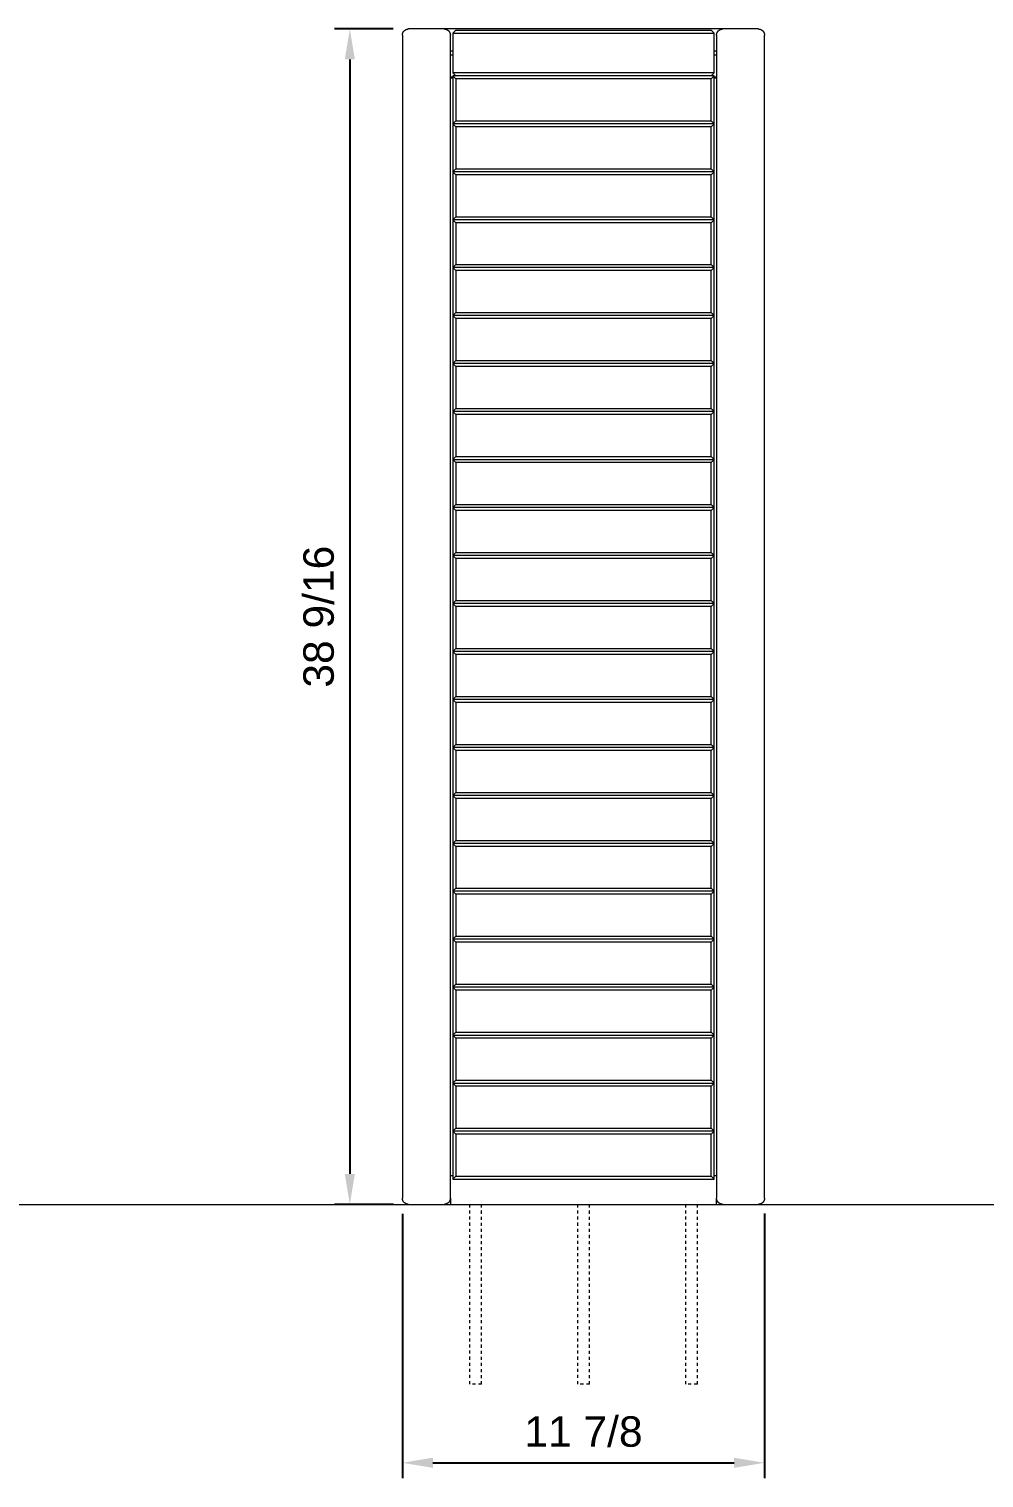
# Model space of a CAD drawing. Header units: inches. Extents: x -1 to 137, y -3 to 81.
# Drawn here: x 30.05 to 61.41, y 29.53 to 77.1 of the extents above; entities that cross this region are included whole.
import ezdxf

# ---------------------------------------------------------------- set-up
doc = ezdxf.new("R2010")
doc.units = ezdxf.units.IN
doc.header["$PDSIZE"] = -1
doc.linetypes.add('HIDDEN', pattern=[1.905, 1.27, -0.635])
for name, color, linetype, lineweight in [('ZANO_R', 7, 'Continuous', 0), ('ZANO_R_przerywana', 250, 'HIDDEN', 0), ('ZANO_W', 1, 'Continuous', 0)]:
    doc.layers.add(name, color=color, linetype=linetype, lineweight=lineweight)
doc.styles.get("Standard").update_dxf_attribs({"font": 'ARIALUNI.TTF'})
doc.dimstyles.new('amerykanie', dxfattribs={"dimtxt": 50, "dimasz": 50, "dimexe": 0.5, "dimexo": 0.5, "dimgap": 1, "dimtad": 1, "dimdec": 0, "dimzin": 0, "dimlunit": 5, "dimtxsty": 'Standard', "dimcen": 0.09, "dimclrd": 1, "dimclre": 1, "dimclrt": 1, "dimazin": 0, "dimtfac": 1, "dimtdec": 0, "dimtmove": 0, "dimatfit": 3, "dimfxl": 1, "dimtzin": 0, "dimarcsym": 1})

# ---------------------------------------------------------------- blocks, each defined once
blk = doc.blocks.new('*D367')
at = {"layer": 'Defpoints', "color": 0}
for p in [(42.505, 77.1), (40.585, 38.515), (42.516, 38.515)]:
    blk.add_point(p, dxfattribs=at)
at = {"layer": 'ZANO_W', "color": 1, "lineweight": -2}
for p, q in [((42.005, 77.1), (40.085, 77.1)), ((40.585, 76.1), (40.585, 39.515)), ((42.016, 38.515), (40.085, 38.515))]:
    blk.add_line(p, q, dxfattribs=at)
at = {"layer": 'ZANO_W', "color": 1}
for points in [[(40.751, 76.1), (40.418, 76.1), (40.585, 77.1)], [(40.418, 39.515), (40.751, 39.515), (40.585, 38.515)]]:
    blk.add_solid(points, dxfattribs=at)
at = {"layer": 'ZANO_W', "color": 1, "insert": (39.565, 57.807), "char_height": 1, "attachment_point": 5, "rotation": 90}
blk.add_mtext('38 9/16', dxfattribs=at)
blk = doc.blocks.new('*D376')
at = {"layer": 'Defpoints', "color": 0}
for p in [(42.311, 38.706), (54.201, 38.713), (54.201, 30.031)]:
    blk.add_point(p, dxfattribs=at)
at = {"layer": 'ZANO_R', "color": 1, "lineweight": -2}
for p, q in [((42.311, 38.206), (42.311, 29.531)), ((54.201, 38.213), (54.201, 29.531)), ((43.311, 30.031), (53.201, 30.031))]:
    blk.add_line(p, q, dxfattribs=at)
at = {"layer": 'ZANO_R', "color": 1}
for points in [[(43.311, 30.197), (43.311, 29.864), (42.311, 30.031)], [(53.201, 29.864), (53.201, 30.197), (54.201, 30.031)]]:
    blk.add_solid(points, dxfattribs=at)
at = {"layer": 'ZANO_R', "color": 1, "insert": (48.256, 31.05), "char_height": 1, "attachment_point": 5}
blk.add_mtext('11 7/8', dxfattribs=at)

msp = doc.modelspace()

# ---------------------------------------------------------------- linework, layer by layer
at = {"layer": 'ZANO_R'}
for p, q in [((42.39194, 77.05855), (42.39758, 77.06268)), ((42.39758, 77.06268), (42.40336, 77.06662)), ((42.40336, 77.06662), (42.40927, 77.07035)), ((42.40927, 77.07035), (42.4153, 77.07388)), ((42.4153, 77.07388), (42.42146, 77.0772)), ((42.42146, 77.0772), (42.42772, 77.08031)), ((42.42772, 77.08031), (42.43408, 77.08321)), ((42.43408, 77.08321), (42.44054, 77.08588)), ((42.44054, 77.08588), (42.44709, 77.08834)), ((42.44709, 77.08834), (42.45371, 77.09056)), ((42.45371, 77.09056), (42.46041, 77.09256)), ((42.46041, 77.09256), (42.46717, 77.09434)), ((42.46717, 77.09434), (42.47399, 77.09587)), ((42.47399, 77.09587), (42.48086, 77.09718)), ((42.48086, 77.09718), (42.48777, 77.09825)), ((42.48777, 77.09825), (42.49471, 77.09908)), ((42.49471, 77.09908), (42.50168, 77.09968)), ((42.50168, 77.09968), (42.50866, 77.10004)), ((42.50866, 77.10004), (42.51565, 77.10016)), ((43.68108, 77.10016), (42.51565, 77.10016)), ((43.68108, 77.10016), (43.68807, 77.10004)), ((52.83133, 77.10016), (43.68108, 77.10016)), ((43.68807, 77.10004), (43.69506, 77.09968)), ((43.69506, 77.09968), (43.70202, 77.09908)), ((43.70202, 77.09908), (43.70896, 77.09825)), ((43.70896, 77.09825), (43.71587, 77.09718)), ((43.71587, 77.09718), (43.72274, 77.09587)), ((43.72274, 77.09587), (43.72956, 77.09434)), ((43.72956, 77.09434), (43.73632, 77.09256)), ((43.73632, 77.09256), (43.74302, 77.09056)), ((43.74302, 77.09056), (43.74965, 77.08834)), ((43.74965, 77.08834), (43.75619, 77.08588)), ((43.75619, 77.08588), (43.76265, 77.08321)), ((43.76265, 77.08321), (43.76902, 77.08031)), ((43.76902, 77.08031), (43.77528, 77.0772)), ((43.77528, 77.0772), (43.78143, 77.07388)), ((43.78143, 77.07388), (43.78746, 77.07035)), ((43.78746, 77.07035), (43.79337, 77.06662)), ((43.79337, 77.06662), (43.79915, 77.06268)), ((43.79915, 77.06268), (43.80479, 77.05855)), ((52.70762, 77.05855), (52.71326, 77.06268)), ((52.71326, 77.06268), (52.71904, 77.06662)), ((52.71904, 77.06662), (52.72495, 77.07035)), ((52.72495, 77.07035), (52.73099, 77.07388)), ((52.73099, 77.07388), (52.73714, 77.0772)), ((52.73714, 77.0772), (52.7434, 77.08031)), ((52.7434, 77.08031), (52.74976, 77.08321)), ((52.74976, 77.08321), (52.75622, 77.08588)), ((52.75622, 77.08588), (52.76277, 77.08834)), ((52.76277, 77.08834), (52.7694, 77.09056)), ((52.7694, 77.09056), (52.77609, 77.09256)), ((52.77609, 77.09256), (52.78286, 77.09434)), ((52.78286, 77.09434), (52.78968, 77.09587)), ((52.78968, 77.09587), (52.79654, 77.09718)), ((52.79654, 77.09718), (52.80345, 77.09825)), ((52.80345, 77.09825), (52.81039, 77.09908)), ((52.81039, 77.09908), (52.81736, 77.09968)), ((52.81736, 77.09968), (52.82434, 77.10004)), ((52.82434, 77.10004), (52.83133, 77.10016)), ((53.99677, 77.10016), (52.83133, 77.10016)), ((53.99677, 77.10016), (54.00376, 77.10004)), ((54.00376, 77.10004), (54.01074, 77.09968)), ((54.01074, 77.09968), (54.0177, 77.09908)), ((54.0177, 77.09908), (54.02465, 77.09825)), ((54.02465, 77.09825), (54.03155, 77.09718)), ((54.03155, 77.09718), (54.03842, 77.09587)), ((54.03842, 77.09587), (54.04524, 77.09434)), ((54.04524, 77.09434), (54.05201, 77.09256)), ((54.05201, 77.09256), (54.0587, 77.09056)), ((54.0587, 77.09056), (54.06533, 77.08834)), ((54.06533, 77.08834), (54.07188, 77.08588)), ((54.07188, 77.08588), (54.07834, 77.08321)), ((54.07834, 77.08321), (54.0847, 77.08031)), ((54.0847, 77.08031), (54.09096, 77.0772)), ((54.09096, 77.0772), (54.09711, 77.07388)), ((54.09711, 77.07388), (54.10315, 77.07035)), ((54.10315, 77.07035), (54.10906, 77.06662)), ((54.10906, 77.06662), (54.11484, 77.06268)), ((54.11484, 77.06268), (54.12048, 77.05855)), ((42.31091, 76.89542), (42.31103, 76.90241)), ((42.31091, 76.89542), (42.31091, 38.71952)), ((42.31103, 76.90241), (42.31139, 76.90939)), ((42.31139, 76.90939), (42.31198, 76.91636)), ((42.31198, 76.91636), (42.31282, 76.9233)), ((42.31282, 76.9233), (42.31389, 76.9302)), ((42.31389, 76.9302), (42.31519, 76.93707)), ((42.31519, 76.93707), (42.31673, 76.94389)), ((42.31673, 76.94389), (42.3185, 76.95066)), ((42.3185, 76.95066), (42.3205, 76.95735)), ((42.3205, 76.95735), (42.32273, 76.96398)), ((42.32273, 76.96398), (42.32518, 76.97053)), ((42.32518, 76.97053), (42.32786, 76.97699)), ((42.32786, 76.97699), (42.33075, 76.98335)), ((42.33075, 76.98335), (42.33386, 76.98961)), ((42.33386, 76.98961), (42.33719, 76.99576)), ((42.33719, 76.99576), (42.34072, 77.0018)), ((42.34072, 77.0018), (42.34445, 77.00771)), ((42.34445, 77.00771), (42.34838, 77.01349)), ((42.34838, 77.01349), (42.35251, 77.01913)), ((42.35251, 77.01913), (42.35683, 77.02463)), ((42.35683, 77.02463), (42.36133, 77.02997)), ((42.36133, 77.02997), (42.36602, 77.03516)), ((42.36602, 77.03516), (42.37088, 77.04019)), ((42.37088, 77.04019), (42.3759, 77.04505)), ((42.3759, 77.04505), (42.38109, 77.04973)), ((42.38109, 77.04973), (42.38644, 77.05424)), ((42.38644, 77.05424), (42.39194, 77.05855)), ((43.80479, 77.05855), (43.81029, 77.05424)), ((43.81029, 77.05424), (43.81564, 77.04973)), ((43.81564, 77.04973), (43.82083, 77.04505)), ((43.82083, 77.04505), (43.82586, 77.04019)), ((43.82586, 77.04019), (43.83071, 77.03516)), ((43.83071, 77.03516), (43.8354, 77.02997)), ((43.8354, 77.02997), (43.8399, 77.02463)), ((43.8399, 77.02463), (43.84422, 77.01913)), ((43.84422, 77.01913), (43.84835, 77.01349)), ((43.84835, 77.01349), (43.85228, 77.00771)), ((43.85228, 77.00771), (43.85602, 77.0018)), ((43.85602, 77.0018), (43.85955, 76.99576)), ((43.85955, 76.99576), (43.86287, 76.98961)), ((43.86287, 76.98961), (43.86598, 76.98335)), ((43.86598, 76.98335), (43.86887, 76.97699)), ((43.86887, 76.97699), (43.87155, 76.97053)), ((43.87155, 76.97053), (43.874, 76.96398)), ((43.874, 76.96398), (43.87623, 76.95735)), ((43.87623, 76.95735), (43.87823, 76.95066)), ((43.87823, 76.95066), (43.88, 76.94389)), ((43.88, 76.94389), (43.88154, 76.93707)), ((43.88154, 76.93707), (43.88285, 76.9302)), ((43.88285, 76.9302), (43.88392, 76.9233)), ((43.88392, 76.9233), (43.88475, 76.91636)), ((43.88475, 76.91636), (43.88535, 76.90939)), ((43.88535, 76.90939), (43.8857, 76.90241)), ((43.8857, 76.90241), (43.88582, 76.89542)), ((43.88582, 38.71952), (43.88582, 76.89542)), ((43.96457, 76.96235), (44.063, 77.06078)), ((43.96457, 76.96235), (52.54785, 76.96235)), ((43.96457, 76.96235), (43.96457, 75.66305)), ((44.063, 77.06078), (52.44942, 77.06078)), ((52.44942, 77.06078), (52.54785, 76.96235)), ((52.54785, 75.66305), (52.54785, 76.96235)), ((52.62659, 76.89542), (52.62671, 76.90241)), ((52.62659, 76.89542), (52.62659, 38.71952)), ((52.62671, 76.90241), (52.62707, 76.90939)), ((52.62707, 76.90939), (52.62767, 76.91636)), ((52.62767, 76.91636), (52.6285, 76.9233)), ((52.6285, 76.9233), (52.62957, 76.9302)), ((52.62957, 76.9302), (52.63088, 76.93707)), ((52.63088, 76.93707), (52.63241, 76.94389)), ((52.63241, 76.94389), (52.63419, 76.95066)), ((52.63419, 76.95066), (52.63619, 76.95735)), ((52.63619, 76.95735), (52.63841, 76.96398)), ((52.63841, 76.96398), (52.64087, 76.97053)), ((52.64087, 76.97053), (52.64354, 76.97699)), ((52.64354, 76.97699), (52.64644, 76.98335)), ((52.64644, 76.98335), (52.64955, 76.98961)), ((52.64955, 76.98961), (52.65287, 76.99576)), ((52.65287, 76.99576), (52.6564, 77.0018)), ((52.6564, 77.0018), (52.66013, 77.00771)), ((52.66013, 77.00771), (52.66407, 77.01349)), ((52.66407, 77.01349), (52.66819, 77.01913)), ((52.66819, 77.01913), (52.67251, 77.02463)), ((52.67251, 77.02463), (52.67702, 77.02997)), ((52.67702, 77.02997), (52.6817, 77.03516)), ((52.6817, 77.03516), (52.68656, 77.04019)), ((52.68656, 77.04019), (52.69159, 77.04505)), ((52.69159, 77.04505), (52.69678, 77.04973)), ((52.69678, 77.04973), (52.70212, 77.05424)), ((52.70212, 77.05424), (52.70762, 77.05855)), ((54.12048, 77.05855), (54.12598, 77.05424)), ((54.12598, 77.05424), (54.13132, 77.04973)), ((54.13132, 77.04973), (54.13651, 77.04505)), ((54.13651, 77.04505), (54.14154, 77.04019)), ((54.14154, 77.04019), (54.1464, 77.03516)), ((54.1464, 77.03516), (54.15108, 77.02997)), ((54.15108, 77.02997), (54.15559, 77.02463)), ((54.15559, 77.02463), (54.1599, 77.01913)), ((54.1599, 77.01913), (54.16403, 77.01349)), ((54.16403, 77.01349), (54.16797, 77.00771)), ((54.16797, 77.00771), (54.1717, 77.0018)), ((54.1717, 77.0018), (54.17523, 76.99576)), ((54.17523, 76.99576), (54.17855, 76.98961)), ((54.17855, 76.98961), (54.18166, 76.98335)), ((54.18166, 76.98335), (54.18456, 76.97699)), ((54.18456, 76.97699), (54.18723, 76.97053)), ((54.18723, 76.97053), (54.18968, 76.96398)), ((54.18968, 76.96398), (54.19191, 76.95735)), ((54.19191, 76.95735), (54.19391, 76.95066)), ((54.19391, 76.95066), (54.19568, 76.94389)), ((54.19568, 76.94389), (54.19722, 76.93707)), ((54.19722, 76.93707), (54.19853, 76.9302)), ((54.19853, 76.9302), (54.1996, 76.9233)), ((54.1996, 76.9233), (54.20043, 76.91636)), ((54.20043, 76.91636), (54.20103, 76.90939)), ((54.20103, 76.90939), (54.20139, 76.90241)), ((54.20139, 76.90241), (54.20151, 76.89542)), ((54.20151, 38.71952), (54.20151, 76.89542)), ((43.96457, 76.37176), (43.88582, 76.37176)), ((43.88582, 76.25364), (43.96457, 76.25364)), ((52.62659, 76.37176), (52.54785, 76.37176)), ((52.54785, 76.25364), (52.62659, 76.25364)), ((44.063, 75.56462), (43.96457, 75.66305)), ((52.54785, 75.66305), (43.96457, 75.66305)), ((52.54785, 75.66305), (52.44942, 75.56462)), ((43.88582, 75.52524), (43.96457, 75.52524)), ((43.96457, 75.48587), (43.88582, 75.48587)), ((43.96457, 75.56462), (44.063, 75.46618)), ((52.54785, 75.56462), (43.96457, 75.56462)), ((43.96457, 75.56462), (43.96457, 73.9897)), ((44.063, 75.46618), (44.063, 74.08813)), ((52.44942, 75.46618), (44.063, 75.46618)), ((52.54785, 75.56462), (52.44942, 75.46618)), ((52.44942, 74.08813), (52.44942, 75.46618)), ((52.54785, 73.9897), (52.54785, 75.56462)), ((52.54785, 75.52524), (52.62659, 75.52524)), ((52.62659, 75.48587), (52.54785, 75.48587)), ((44.063, 74.08813), (43.96457, 73.9897)), ((43.96457, 73.9897), (44.063, 73.89127)), ((52.54785, 73.9897), (43.96457, 73.9897)), ((43.96457, 73.9897), (43.96457, 72.41479)), ((44.063, 74.08813), (52.44942, 74.08813)), ((44.063, 73.89127), (44.063, 72.51322)), ((52.44942, 73.89127), (44.063, 73.89127)), ((52.44942, 74.08813), (52.54785, 73.9897)), ((52.54785, 73.9897), (52.44942, 73.89127)), ((52.44942, 72.51322), (52.44942, 73.89127)), ((52.54785, 72.41479), (52.54785, 73.9897)), ((44.063, 72.51322), (43.96457, 72.41479)), ((43.96457, 72.41479), (44.063, 72.31636)), ((52.54785, 72.41479), (43.96457, 72.41479)), ((43.96457, 72.41479), (43.96457, 70.83988)), ((44.063, 72.51322), (52.44942, 72.51322)), ((44.063, 72.31636), (44.063, 70.93831)), ((52.44942, 72.31636), (44.063, 72.31636)), ((52.44942, 72.51322), (52.54785, 72.41479)), ((52.54785, 72.41479), (52.44942, 72.31636)), ((52.44942, 70.93831), (52.44942, 72.31636)), ((52.54785, 70.83988), (52.54785, 72.41479)), ((44.063, 70.93831), (43.96457, 70.83988)), ((44.063, 70.93831), (52.44942, 70.93831)), ((52.44942, 70.93831), (52.54785, 70.83988)), ((43.96457, 70.83988), (44.063, 70.74144)), ((52.54785, 70.83988), (43.96457, 70.83988)), ((43.96457, 70.83988), (43.96457, 69.26496)), ((44.063, 70.74144), (44.063, 69.36339)), ((52.44942, 70.74144), (44.063, 70.74144)), ((52.54785, 70.83988), (52.44942, 70.74144)), ((52.44942, 69.36339), (52.44942, 70.74144)), ((52.54785, 69.26496), (52.54785, 70.83988)), ((43.96457, 69.26496), (44.063, 69.36339)), ((43.96457, 69.26496), (44.063, 69.16653)), ((52.54785, 69.26496), (43.96457, 69.26496)), ((43.96457, 69.26496), (43.96457, 67.69005)), ((44.063, 69.36339), (52.44942, 69.36339)), ((44.063, 69.16653), (44.063, 67.78848)), ((52.44942, 69.16653), (44.063, 69.16653)), ((52.44942, 69.36339), (52.54785, 69.26496)), ((52.54785, 69.26496), (52.44942, 69.16653)), ((52.44942, 67.78848), (52.44942, 69.16653)), ((52.54785, 67.69005), (52.54785, 69.26496)), ((44.063, 67.78848), (43.96457, 67.69005)), ((43.96457, 67.69005), (44.063, 67.59162)), ((52.54785, 67.69005), (43.96457, 67.69005)), ((43.96457, 67.69005), (43.96457, 66.11514)), ((44.063, 67.78848), (52.44942, 67.78848)), ((44.063, 67.59162), (44.063, 66.21357)), ((52.44942, 67.59162), (44.063, 67.59162)), ((52.44942, 67.78848), (52.54785, 67.69005)), ((52.54785, 67.69005), (52.44942, 67.59162)), ((52.44942, 66.21357), (52.44942, 67.59162)), ((52.54785, 66.11514), (52.54785, 67.69005)), ((44.063, 66.21357), (43.96457, 66.11514)), ((44.063, 66.21357), (52.44942, 66.21357)), ((52.44942, 66.21357), (52.54785, 66.11514)), ((43.96457, 66.11514), (44.063, 66.0167)), ((52.54785, 66.11514), (43.96457, 66.11514)), ((43.96457, 66.11514), (43.96457, 64.54022)), ((44.063, 66.0167), (44.063, 64.63865)), ((52.44942, 66.0167), (44.063, 66.0167)), ((52.54785, 66.11514), (52.44942, 66.0167)), ((52.44942, 64.63865), (52.44942, 66.0167)), ((52.54785, 64.54022), (52.54785, 66.11514)), ((44.063, 64.63865), (43.96457, 64.54022)), ((43.96457, 64.54022), (44.063, 64.44179)), ((52.54785, 64.54022), (43.96457, 64.54022)), ((43.96457, 64.54022), (43.96457, 62.96531)), ((44.063, 64.63865), (52.44942, 64.63865)), ((44.063, 64.44179), (44.063, 63.06374)), ((52.44942, 64.44179), (44.063, 64.44179)), ((52.44942, 64.63865), (52.54785, 64.54022)), ((52.54785, 64.54022), (52.44942, 64.44179)), ((52.44942, 63.06374), (52.44942, 64.44179)), ((52.54785, 62.96531), (52.54785, 64.54022)), ((43.96457, 62.96531), (44.063, 63.06374)), ((43.96457, 62.96531), (44.063, 62.86688)), ((43.96457, 62.96531), (43.96457, 61.39039)), ((43.96457, 62.96531), (52.54785, 62.96531)), ((44.063, 63.06374), (52.44942, 63.06374)), ((44.063, 62.86688), (44.063, 61.48883)), ((52.44942, 62.86688), (44.063, 62.86688)), ((52.44942, 63.06374), (52.54785, 62.96531)), ((52.54785, 62.96531), (52.44942, 62.86688)), ((52.44942, 61.48883), (52.44942, 62.86688)), ((52.54785, 61.39039), (52.54785, 62.96531)), ((44.063, 61.48883), (43.96457, 61.39039)), ((43.96457, 61.39039), (44.063, 61.29196)), ((52.54785, 61.39039), (43.96457, 61.39039)), ((43.96457, 61.39039), (43.96457, 59.81548)), ((44.063, 61.48883), (52.44942, 61.48883)), ((52.44942, 61.48883), (52.54785, 61.39039)), ((52.54785, 61.39039), (52.44942, 61.29196)), ((52.54785, 59.81548), (52.54785, 61.39039)), ((44.063, 61.29196), (44.063, 59.91391)), ((52.44942, 61.29196), (44.063, 61.29196)), ((52.44942, 59.91391), (52.44942, 61.29196)), ((44.063, 59.91391), (43.96457, 59.81548)), ((43.96457, 59.81548), (44.063, 59.71705)), ((52.54785, 59.81548), (43.96457, 59.81548)), ((43.96457, 59.81548), (43.96457, 58.24057)), ((44.063, 59.91391), (52.44942, 59.91391)), ((44.063, 59.71705), (44.063, 58.339)), ((52.44942, 59.71705), (44.063, 59.71705)), ((52.44942, 59.91391), (52.54785, 59.81548)), ((52.54785, 59.81548), (52.44942, 59.71705)), ((52.44942, 58.339), (52.44942, 59.71705)), ((52.54785, 58.24057), (52.54785, 59.81548)), ((44.063, 58.339), (43.96457, 58.24057)), ((43.96457, 58.24057), (44.063, 58.14214)), ((52.54785, 58.24057), (43.96457, 58.24057)), ((43.96457, 58.24057), (43.96457, 56.66565)), ((44.063, 58.339), (52.44942, 58.339)), ((44.063, 58.14214), (44.063, 56.76409)), ((52.44942, 58.14214), (44.063, 58.14214)), ((52.44942, 58.339), (52.54785, 58.24057)), ((52.54785, 58.24057), (52.44942, 58.14214)), ((52.44942, 56.76409), (52.44942, 58.14214)), ((52.54785, 56.66565), (52.54785, 58.24057)), ((43.96457, 56.66565), (44.063, 56.76409)), ((43.96457, 56.66565), (44.063, 56.56722)), ((52.54785, 56.66565), (43.96457, 56.66565)), ((43.96457, 56.66565), (43.96457, 55.09074)), ((44.063, 56.76409), (52.44942, 56.76409)), ((52.44942, 56.76409), (52.54785, 56.66565)), ((52.54785, 56.66565), (52.44942, 56.56722)), ((52.54785, 55.09074), (52.54785, 56.66565)), ((44.063, 56.56722), (44.063, 55.18917)), ((52.44942, 56.56722), (44.063, 56.56722)), ((52.44942, 55.18917), (52.44942, 56.56722)), ((44.063, 55.18917), (43.96457, 55.09074)), ((44.063, 55.18917), (52.44942, 55.18917)), ((52.44942, 55.18917), (52.54785, 55.09074)), ((43.96457, 55.09074), (44.063, 54.99231)), ((52.54785, 55.09074), (43.96457, 55.09074)), ((43.96457, 55.09074), (43.96457, 53.51583)), ((44.063, 54.99231), (44.063, 53.61426)), ((52.44942, 54.99231), (44.063, 54.99231)), ((52.54785, 55.09074), (52.44942, 54.99231)), ((52.44942, 53.61426), (52.44942, 54.99231)), ((52.54785, 53.51583), (52.54785, 55.09074)), ((44.063, 53.61426), (43.96457, 53.51583)), ((43.96457, 53.51583), (44.063, 53.4174)), ((52.54785, 53.51583), (43.96457, 53.51583)), ((43.96457, 53.51583), (43.96457, 51.94091)), ((44.063, 53.61426), (52.44942, 53.61426)), ((44.063, 53.4174), (44.063, 52.03935)), ((52.44942, 53.4174), (44.063, 53.4174)), ((52.44942, 53.61426), (52.54785, 53.51583)), ((52.54785, 53.51583), (52.44942, 53.4174)), ((52.44942, 52.03935), (52.44942, 53.4174)), ((52.54785, 51.94091), (52.54785, 53.51583)), ((44.063, 52.03935), (43.96457, 51.94091)), ((43.96457, 51.94091), (44.063, 51.84248)), ((52.54785, 51.94091), (43.96457, 51.94091)), ((43.96457, 51.94091), (43.96457, 50.366)), ((44.063, 52.03935), (52.44942, 52.03935)), ((52.44942, 52.03935), (52.54785, 51.94091)), ((52.54785, 51.94091), (52.44942, 51.84248)), ((52.54785, 50.366), (52.54785, 51.94091)), ((44.063, 51.84248), (44.063, 50.46443)), ((52.44942, 51.84248), (44.063, 51.84248)), ((52.44942, 50.46443), (52.44942, 51.84248)), ((43.96457, 50.366), (44.063, 50.46443)), ((44.063, 50.46443), (52.44942, 50.46443)), ((52.44942, 50.46443), (52.54785, 50.366)), ((43.96457, 50.366), (44.063, 50.26757)), ((52.54785, 50.366), (43.96457, 50.366)), ((43.96457, 50.366), (43.96457, 48.79109)), ((44.063, 50.26757), (44.063, 48.88952)), ((52.44942, 50.26757), (44.063, 50.26757)), ((52.54785, 50.366), (52.44942, 50.26757)), ((52.44942, 48.88952), (52.44942, 50.26757)), ((52.54785, 48.79109), (52.54785, 50.366)), ((44.063, 48.88952), (43.96457, 48.79109)), ((43.96457, 48.79109), (44.063, 48.69265)), ((52.54785, 48.79109), (43.96457, 48.79109)), ((43.96457, 48.79109), (43.96457, 47.21617)), ((44.063, 48.88952), (52.44942, 48.88952)), ((44.063, 48.69265), (44.063, 47.31461)), ((52.44942, 48.69265), (44.063, 48.69265)), ((52.44942, 48.88952), (52.54785, 48.79109)), ((52.54785, 48.79109), (52.44942, 48.69265)), ((52.44942, 47.31461), (52.44942, 48.69265)), ((52.54785, 47.21617), (52.54785, 48.79109)), ((44.063, 47.31461), (43.96457, 47.21617)), ((43.96457, 47.21617), (44.063, 47.11774)), ((52.54785, 47.21617), (43.96457, 47.21617)), ((43.96457, 47.21617), (43.96457, 45.64126)), ((44.063, 47.31461), (52.44942, 47.31461)), ((44.063, 47.11774), (44.063, 45.73969)), ((52.44942, 47.11774), (44.063, 47.11774)), ((52.44942, 47.31461), (52.54785, 47.21617)), ((52.54785, 47.21617), (52.44942, 47.11774)), ((52.44942, 45.73969), (52.44942, 47.11774)), ((52.54785, 45.64126), (52.54785, 47.21617)), ((44.063, 45.73969), (43.96457, 45.64126)), ((44.063, 45.73969), (52.44942, 45.73969)), ((52.44942, 45.73969), (52.54785, 45.64126)), ((43.96457, 45.64126), (44.063, 45.54283)), ((52.54785, 45.64126), (43.96457, 45.64126)), ((43.96457, 45.64126), (43.96457, 44.06635)), ((44.063, 45.54283), (44.063, 44.16478)), ((52.44942, 45.54283), (44.063, 45.54283)), ((52.54785, 45.64126), (52.44942, 45.54283)), ((52.44942, 44.16478), (52.44942, 45.54283)), ((52.54785, 44.06635), (52.54785, 45.64126)), ((43.96457, 44.06635), (44.063, 44.16478)), ((43.96457, 44.06635), (44.063, 43.96791)), ((43.96457, 44.06635), (43.96457, 42.49143)), ((43.96457, 44.06635), (52.54785, 44.06635)), ((44.063, 44.16478), (52.44942, 44.16478)), ((44.063, 43.96791), (44.063, 42.58987)), ((52.44942, 43.96791), (44.063, 43.96791)), ((52.44942, 44.16478), (52.54785, 44.06635)), ((52.54785, 44.06635), (52.44942, 43.96791)), ((52.44942, 42.58987), (52.44942, 43.96791)), ((52.54785, 42.49143), (52.54785, 44.06635)), ((44.063, 42.58987), (43.96457, 42.49143)), ((43.96457, 42.49143), (52.54785, 42.49143)), ((43.96457, 42.49143), (44.063, 42.393)), ((43.96457, 42.49143), (43.96457, 40.91652)), ((44.063, 42.58987), (52.44942, 42.58987)), ((44.063, 42.393), (44.063, 41.01495)), ((52.44942, 42.393), (44.063, 42.393)), ((52.44942, 42.58987), (52.54785, 42.49143)), ((52.54785, 42.49143), (52.44942, 42.393)), ((52.44942, 41.01495), (52.44942, 42.393)), ((52.54785, 40.91652), (52.54785, 42.49143)), ((44.063, 41.01495), (43.96457, 40.91652)), ((43.96457, 40.91652), (44.063, 40.81809)), ((52.54785, 40.91652), (43.96457, 40.91652)), ((43.96457, 40.91652), (43.96457, 39.34161)), ((44.063, 41.01495), (52.44942, 41.01495)), ((52.44942, 41.01495), (52.54785, 40.91652)), ((52.54785, 40.91652), (52.44942, 40.81809)), ((52.54785, 39.34161), (52.54785, 40.91652)), ((44.063, 40.81809), (44.063, 39.44004)), ((52.44942, 40.81809), (44.063, 40.81809)), ((52.44942, 39.44004), (52.44942, 40.81809)), ((52.54785, 40.3653), (52.54785, 40.58479)), ((43.88582, 39.45972), (43.96457, 39.45972)), ((44.063, 39.44004), (43.96457, 39.34161)), ((43.96457, 39.34161), (52.54785, 39.34161)), ((44.063, 39.44004), (52.44942, 39.44004)), ((52.44942, 39.44004), (52.54785, 39.34161)), ((52.54785, 39.45972), (52.62659, 39.45972)), ((42.31103, 38.71253), (42.31091, 38.71952)), ((42.31139, 38.70554), (42.31103, 38.71253)), ((42.31198, 38.69858), (42.31139, 38.70554)), ((42.31282, 38.69164), (42.31198, 38.69858)), ((42.31389, 38.68473), (42.31282, 38.69164)), ((42.31519, 38.67786), (42.31389, 38.68473)), ((42.31673, 38.67104), (42.31519, 38.67786)), ((42.3185, 38.66428), (42.31673, 38.67104)), ((42.3205, 38.65758), (42.3185, 38.66428)), ((42.32273, 38.65095), (42.3205, 38.65758)), ((42.32518, 38.64441), (42.32273, 38.65095)), ((42.32786, 38.63795), (42.32518, 38.64441)), ((42.33075, 38.63158), (42.32786, 38.63795)), ((42.33386, 38.62532), (42.33075, 38.63158)), ((42.33719, 38.61917), (42.33386, 38.62532)), ((42.34072, 38.61314), (42.33719, 38.61917)), ((42.34445, 38.60723), (42.34072, 38.61314)), ((42.34838, 38.60145), (42.34445, 38.60723)), ((42.35251, 38.5958), (42.34838, 38.60145)), ((42.35683, 38.59031), (42.35251, 38.5958)), ((42.36133, 38.58496), (42.35683, 38.59031)), ((42.36602, 38.57977), (42.36133, 38.58496)), ((42.37088, 38.57474), (42.36602, 38.57977)), ((42.3759, 38.56988), (42.37088, 38.57474)), ((42.38109, 38.5652), (42.3759, 38.56988)), ((42.38644, 38.5607), (42.38109, 38.5652)), ((42.39194, 38.55638), (42.38644, 38.5607)), ((42.39758, 38.55225), (42.39194, 38.55638)), ((42.40336, 38.54832), (42.39758, 38.55225)), ((42.40927, 38.54458), (42.40336, 38.54832)), ((42.4153, 38.54105), (42.40927, 38.54458)), ((42.42146, 38.53773), (42.4153, 38.54105)), ((42.42772, 38.53462), (42.42146, 38.53773)), ((42.43408, 38.53173), (42.42772, 38.53462)), ((42.44054, 38.52905), (42.43408, 38.53173)), ((43.76265, 38.53173), (43.75619, 38.52905)), ((43.76902, 38.53462), (43.76265, 38.53173)), ((43.77528, 38.53773), (43.76902, 38.53462)), ((43.78143, 38.54105), (43.77528, 38.53773)), ((43.78746, 38.54458), (43.78143, 38.54105)), ((43.79337, 38.54832), (43.78746, 38.54458)), ((43.79915, 38.55225), (43.79337, 38.54832)), ((43.80479, 38.55638), (43.79915, 38.55225)), ((43.81029, 38.5607), (43.80479, 38.55638)), ((43.81564, 38.5652), (43.81029, 38.5607)), ((43.82083, 38.56988), (43.81564, 38.5652)), ((43.82586, 38.57474), (43.82083, 38.56988)), ((43.83071, 38.57977), (43.82586, 38.57474)), ((43.8354, 38.58496), (43.83071, 38.57977)), ((43.8399, 38.59031), (43.8354, 38.58496)), ((43.84422, 38.5958), (43.8399, 38.59031)), ((43.84835, 38.60145), (43.84422, 38.5958)), ((43.85228, 38.60723), (43.84835, 38.60145)), ((43.85602, 38.61314), (43.85228, 38.60723)), ((43.85955, 38.61917), (43.85602, 38.61314)), ((43.86287, 38.62532), (43.85955, 38.61917)), ((43.86598, 38.63158), (43.86287, 38.62532)), ((43.86887, 38.63795), (43.86598, 38.63158)), ((43.87155, 38.64441), (43.86887, 38.63795)), ((43.874, 38.65095), (43.87155, 38.64441)), ((43.87623, 38.65758), (43.874, 38.65095)), ((43.87823, 38.66428), (43.87623, 38.65758)), ((43.88, 38.67104), (43.87823, 38.66428)), ((43.88154, 38.67786), (43.88, 38.67104)), ((43.88285, 38.68473), (43.88154, 38.67786)), ((43.88392, 38.69164), (43.88285, 38.68473)), ((43.88475, 38.69858), (43.88392, 38.69164)), ((43.88535, 38.70554), (43.88475, 38.69858)), ((43.8857, 38.71253), (43.88535, 38.70554)), ((43.88582, 38.71952), (43.8857, 38.71253)), ((43.88582, 38.71674), (43.88582, 38.51478)), ((52.62671, 38.71253), (52.62659, 38.71952)), ((52.62659, 38.51478), (52.62659, 38.71674)), ((52.62707, 38.70554), (52.62671, 38.71253)), ((52.62767, 38.69858), (52.62707, 38.70554)), ((52.6285, 38.69164), (52.62767, 38.69858)), ((52.62957, 38.68473), (52.6285, 38.69164)), ((52.63088, 38.67786), (52.62957, 38.68473)), ((52.63241, 38.67104), (52.63088, 38.67786)), ((52.63419, 38.66428), (52.63241, 38.67104)), ((52.63619, 38.65758), (52.63419, 38.66428)), ((52.63841, 38.65095), (52.63619, 38.65758)), ((52.64087, 38.64441), (52.63841, 38.65095)), ((52.64354, 38.63795), (52.64087, 38.64441)), ((52.64644, 38.63158), (52.64354, 38.63795)), ((52.64955, 38.62532), (52.64644, 38.63158)), ((52.65287, 38.61917), (52.64955, 38.62532)), ((52.6564, 38.61314), (52.65287, 38.61917)), ((52.66013, 38.60723), (52.6564, 38.61314)), ((52.66407, 38.60145), (52.66013, 38.60723)), ((52.66819, 38.5958), (52.66407, 38.60145)), ((52.67251, 38.59031), (52.66819, 38.5958)), ((52.67702, 38.58496), (52.67251, 38.59031)), ((52.6817, 38.57977), (52.67702, 38.58496)), ((52.68656, 38.57474), (52.6817, 38.57977)), ((52.69159, 38.56988), (52.68656, 38.57474)), ((52.69678, 38.5652), (52.69159, 38.56988)), ((52.70212, 38.5607), (52.69678, 38.5652)), ((52.70762, 38.55638), (52.70212, 38.5607)), ((52.71326, 38.55225), (52.70762, 38.55638)), ((52.71904, 38.54832), (52.71326, 38.55225)), ((52.72495, 38.54458), (52.71904, 38.54832)), ((52.73099, 38.54105), (52.72495, 38.54458)), ((52.73714, 38.53773), (52.73099, 38.54105)), ((52.7434, 38.53462), (52.73714, 38.53773)), ((52.74976, 38.53173), (52.7434, 38.53462)), ((52.75622, 38.52905), (52.74976, 38.53173)), ((54.07834, 38.53173), (54.07188, 38.52905)), ((54.0847, 38.53462), (54.07834, 38.53173)), ((54.09096, 38.53773), (54.0847, 38.53462)), ((54.09711, 38.54105), (54.09096, 38.53773)), ((54.10315, 38.54458), (54.09711, 38.54105)), ((54.10906, 38.54832), (54.10315, 38.54458)), ((54.11484, 38.55225), (54.10906, 38.54832)), ((54.12048, 38.55638), (54.11484, 38.55225)), ((54.12598, 38.5607), (54.12048, 38.55638)), ((54.13132, 38.5652), (54.12598, 38.5607)), ((54.13651, 38.56988), (54.13132, 38.5652)), ((54.14154, 38.57474), (54.13651, 38.56988)), ((54.1464, 38.57977), (54.14154, 38.57474)), ((54.15108, 38.58496), (54.1464, 38.57977)), ((54.15559, 38.59031), (54.15108, 38.58496)), ((54.1599, 38.5958), (54.15559, 38.59031)), ((54.16403, 38.60145), (54.1599, 38.5958)), ((54.16797, 38.60723), (54.16403, 38.60145)), ((54.1717, 38.61314), (54.16797, 38.60723)), ((54.17523, 38.61917), (54.1717, 38.61314)), ((54.17855, 38.62532), (54.17523, 38.61917)), ((54.18166, 38.63158), (54.17855, 38.62532)), ((54.18456, 38.63795), (54.18166, 38.63158)), ((54.18723, 38.64441), (54.18456, 38.63795)), ((54.18968, 38.65095), (54.18723, 38.64441)), ((54.19191, 38.65758), (54.18968, 38.65095)), ((54.19391, 38.66428), (54.19191, 38.65758)), ((54.19568, 38.67104), (54.19391, 38.66428)), ((54.19722, 38.67786), (54.19568, 38.67104)), ((54.19853, 38.68473), (54.19722, 38.67786)), ((54.1996, 38.69164), (54.19853, 38.68473)), ((54.20043, 38.69858), (54.1996, 38.69164)), ((54.20103, 38.70554), (54.20043, 38.69858)), ((54.20139, 38.71253), (54.20103, 38.70554)), ((54.20151, 38.71952), (54.20139, 38.71253)), ((42.44709, 38.5266), (42.44054, 38.52905)), ((42.45371, 38.52437), (42.44709, 38.5266)), ((42.46041, 38.52237), (42.45371, 38.52437)), ((42.46717, 38.5206), (42.46041, 38.52237)), ((42.47399, 38.51906), (42.46717, 38.5206)), ((42.48086, 38.51775), (42.47399, 38.51906)), ((42.48777, 38.51668), (42.48086, 38.51775)), ((42.49471, 38.51585), (42.48777, 38.51668)), ((42.50168, 38.51525), (42.49471, 38.51585)), ((42.50866, 38.5149), (42.50168, 38.51525)), ((42.51565, 38.51478), (42.50866, 38.5149)), ((42.51565, 38.51478), (43.68108, 38.51478)), ((43.68807, 38.5149), (43.68108, 38.51478)), ((43.68108, 38.51478), (43.88582, 38.51478)), ((43.69506, 38.51525), (43.68807, 38.5149)), ((43.70202, 38.51585), (43.69506, 38.51525)), ((43.70896, 38.51668), (43.70202, 38.51585)), ((43.71587, 38.51775), (43.70896, 38.51668)), ((43.72274, 38.51906), (43.71587, 38.51775)), ((43.72956, 38.5206), (43.72274, 38.51906)), ((43.73632, 38.52237), (43.72956, 38.5206)), ((43.74302, 38.52437), (43.73632, 38.52237)), ((43.74965, 38.5266), (43.74302, 38.52437)), ((43.75619, 38.52905), (43.74965, 38.5266)), ((43.88582, 38.51478), (52.62659, 38.51478)), ((52.62659, 38.51478), (52.83133, 38.51478)), ((52.76277, 38.5266), (52.75622, 38.52905)), ((52.7694, 38.52437), (52.76277, 38.5266)), ((52.77609, 38.52237), (52.7694, 38.52437)), ((52.78286, 38.5206), (52.77609, 38.52237)), ((52.78968, 38.51906), (52.78286, 38.5206)), ((52.79654, 38.51775), (52.78968, 38.51906)), ((52.80345, 38.51668), (52.79654, 38.51775)), ((52.81039, 38.51585), (52.80345, 38.51668)), ((52.81736, 38.51525), (52.81039, 38.51585)), ((52.82434, 38.5149), (52.81736, 38.51525)), ((52.83133, 38.51478), (52.82434, 38.5149)), ((52.83133, 38.51478), (53.99677, 38.51478)), ((54.00376, 38.5149), (53.99677, 38.51478)), ((54.01074, 38.51525), (54.00376, 38.5149)), ((54.0177, 38.51585), (54.01074, 38.51525)), ((54.02465, 38.51668), (54.0177, 38.51585)), ((54.03155, 38.51775), (54.02465, 38.51668)), ((54.03842, 38.51906), (54.03155, 38.51775)), ((54.04524, 38.5206), (54.03842, 38.51906)), ((54.05201, 38.52237), (54.04524, 38.5206)), ((54.0587, 38.52437), (54.05201, 38.52237)), ((54.06533, 38.5266), (54.0587, 38.52437)), ((54.07188, 38.52905), (54.06533, 38.5266))]:
    msp.add_line(p, q, dxfattribs=at)
msp.add_lwpolyline([(0.14323, 38.51478), (86.74461, 38.51478)], dxfattribs=at)
at = {"layer": 'ZANO_R_przerywana', "ltscale": 0.05}
for p, q in [((44.5158, 38.51478), (44.5158, 32.60885)), ((44.90953, 32.60885), (44.90953, 38.51478)), ((48.05933, 38.51478), (48.05933, 32.60885)), ((48.45306, 32.60885), (48.45306, 38.51478)), ((51.60292, 38.51478), (51.60292, 32.60885)), ((51.99665, 32.60885), (51.99665, 38.51478)), ((44.90953, 32.60885), (44.5158, 32.60885)), ((48.45306, 32.60885), (48.05933, 32.60885)), ((51.99665, 32.60885), (51.60292, 32.60885))]:
    msp.add_line(p, q, dxfattribs=at)
at = {"layer": 'ZANO_R_przerywana'}
for points in [[(44.5158, 38.51478), (44.90953, 38.51478)], [(48.05933, 38.51478), (48.45306, 38.51478)], [(51.60292, 38.51478), (51.99665, 38.51478)]]:
    msp.add_lwpolyline(points, dxfattribs=at)

# ---------------------------------------------------------------- dimensions: what is measured, and where the dimension line sits
at = {"layer": 'ZANO_R'}
dim = msp.add_linear_dim(base=(54.20139, 30.03063), p1=(42.31139, 38.70554), p2=(54.20139, 38.71253), dimstyle='amerykanie', override={"dimtxt": 1, "dimasz": 1, "dimgap": 0.5, "dimdec": 4, "dimaunit": 1, "dimadec": 1, "dimtdec": 4, "dimtmove": 1, "dimfrac": 2}, dxfattribs=at)
dim.commit()
dim.dimension.update_dxf_attribs({"geometry": '*D376', "text_midpoint": (48.25639, 31.04973)})
at = {"layer": 'ZANO_W'}
dim = msp.add_linear_dim(base=(40.58456, 38.51478), p1=(42.50517, 77.09986), p2=(42.51565, 38.51478), angle=90, dimstyle='amerykanie', override={"dimtxt": 1, "dimasz": 1, "dimgap": 0.5, "dimdec": 4, "dimaunit": 1, "dimadec": 1, "dimtdec": 4, "dimtmove": 1, "dimfrac": 2}, dxfattribs=at)
dim.commit()
dim.dimension.update_dxf_attribs({"geometry": '*D367', "text_midpoint": (39.56546, 57.80732)})

doc.saveas('drawing.dxf')
